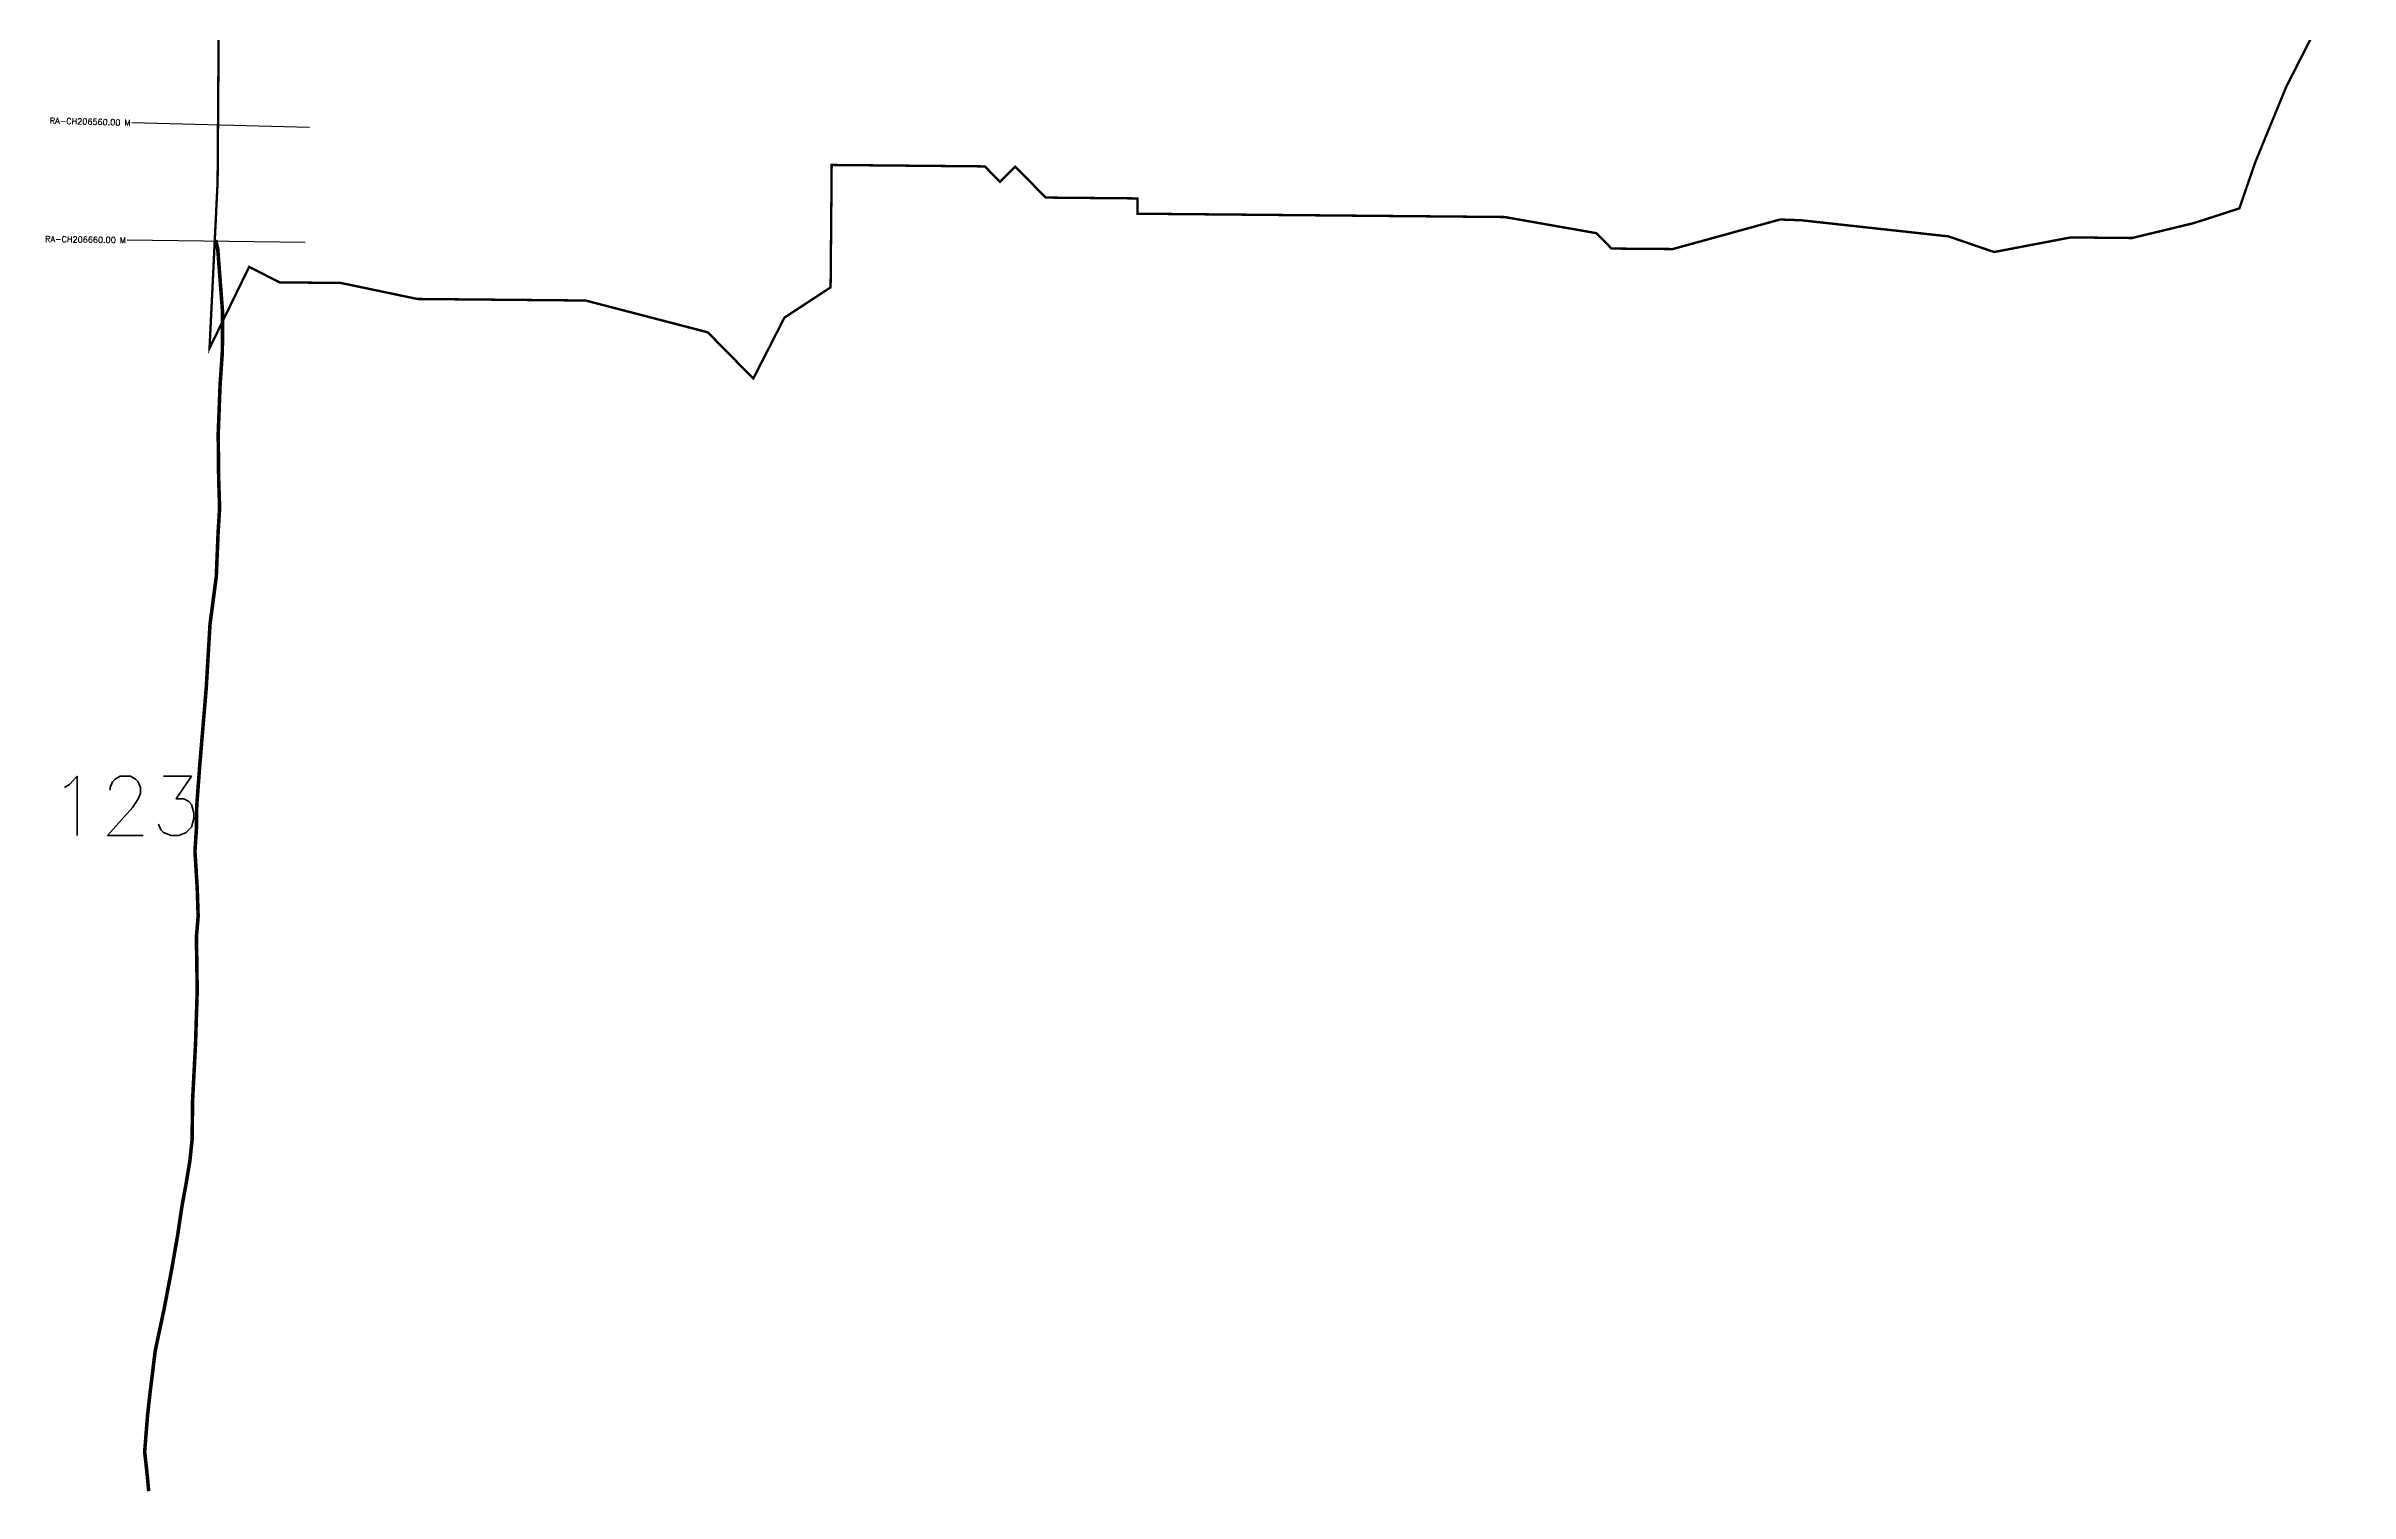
# Model space of a CAD drawing. Header units: metres. Extents: x 274688 to 276688, y 2076946 to 2079436.
# Drawn here: x 274688 to 276631, y 2076946 to 2078166 of the extents above; entities that cross this region are included whole.
import ezdxf
from ezdxf.enums import TextEntityAlignment as Align

# ---------------------------------------------------------------- set-up
doc = ezdxf.new("R2010")
doc.units = ezdxf.units.M
doc.header["$MEASUREMENT"] = 0
for name, color, linetype in [('ARTIFICIALLY PROTECTED', 4, 'Continuous'), ('CS', 134, 'Continuous'), ('CSMark', 6, 'Continuous')]:
    doc.layers.add(name, color=color, linetype=linetype)
doc.styles.get("Standard").update_dxf_attribs({"font": 'simplex.shx'})

msp = doc.modelspace()

# ---------------------------------------------------------------- linework, layer by layer
at = {"color": 6, "const_width": 2, "flags": 128}
msp.add_lwpolyline([(276629.9, 2078234.6), (276577.4, 2078131.8), (276559.1, 2078087.3), (276551, 2078067.5), (276537.7, 2078028.9), (276510.6, 2078020.1), (276498.9, 2078016.4), (276447.2, 2078003.9), (276395.5, 2078004.4), (276330.9, 2077992.1), (276292.3, 2078005.3), (276167.9, 2078018.9), (276150.4, 2078019.5), (276059.9, 2077994.6), (276008.3, 2077995), (275995.5, 2078008), (275918.2, 2078021.6), (275608.5, 2078024.4), (275608.6, 2078037.3), (275531.2, 2078038), (275505.5, 2078064.1), (275492.6, 2078051.3), (275479.8, 2078064.3), (275350.7, 2078065.5), (275349.8, 2077962.3), (275310.9, 2077936.8), (275284.6, 2077885.4), (275246.2, 2077924.4), (275143.2, 2077951.2), (275001.3, 2077952.5), (274945.5, 2077964.2), (274936.8, 2077966), (274885.2, 2077966.5), (274859.5, 2077979.6), (274826.1, 2077911), (274832.9, 2078051.3), (274835.5, 2078417.7)], dxfattribs=at)
at = {"layer": 'ARTIFICIALLY PROTECTED', "const_width": 3, "flags": 128}
msp.add_lwpolyline([(274831.3, 2078002.2), (274833, 2077994.8), (274837.1, 2077941.1), (274836.9, 2077907.9), (274835, 2077880.4), (274833.4, 2077838.4), (274833.8, 2077800.1), (274834.6, 2077776.4), (274833.3, 2077755.1), (274831.8, 2077718.5), (274826.5, 2077678.3), (274823.3, 2077624.3), (274817.8, 2077558.7), (274815.3, 2077524.9), (274815.1, 2077507), (274813.8, 2077486.9), (274815.7, 2077455.7), (274816.5, 2077431.9), (274815, 2077414), (274815.3, 2077397.6), (274815.7, 2077369.3), (274814.3, 2077324.6), (274811.8, 2077276.8), (274811.4, 2077243.7), (274809.5, 2077225.6), (274807.5, 2077213.7), (274806.5, 2077207.5), (274802.8, 2077187.3), (274799.1, 2077162.4), (274794.2, 2077134.4), (274787.9, 2077101.4), (274780.3, 2077065.6), (274776, 2077030.7), (274773.8, 2077010.9), (274771.4, 2076980.6), (274773.6, 2076960.2), (274773.6, 2076960.2), (274774.8, 2076947.2)], dxfattribs=at)
at = {"layer": 'CS'}
for p, q in [((274910.4, 2078097.1), (274760.5, 2078101.1)), ((274906.6, 2078000), (274756.6, 2078002.1))]:
    msp.add_line(p, q, dxfattribs=at)

# ---------------------------------------------------------------- texts
at = {"insert": (274690.8, 2077550.1), "char_height": 50, "attachment_point": 1}
msp.add_mtext_dynamic_manual_height_columns('123', width=84.374, gutter_width=1, heights=[74.2], dxfattribs=at)
at = {"layer": 'CSMark'}
for s, rotation, p in [('RA-CH206560.00 M', 358.4881, (274759.5, 2078101.1)), ('RA-CH206660.00 M', 359.2017, (274755.6, 2078002.1))]:
    msp.add_text(s, height=5, rotation=rotation, dxfattribs=at).set_placement(p, align=Align.MIDDLE_RIGHT)

doc.saveas('drawing.dxf')
